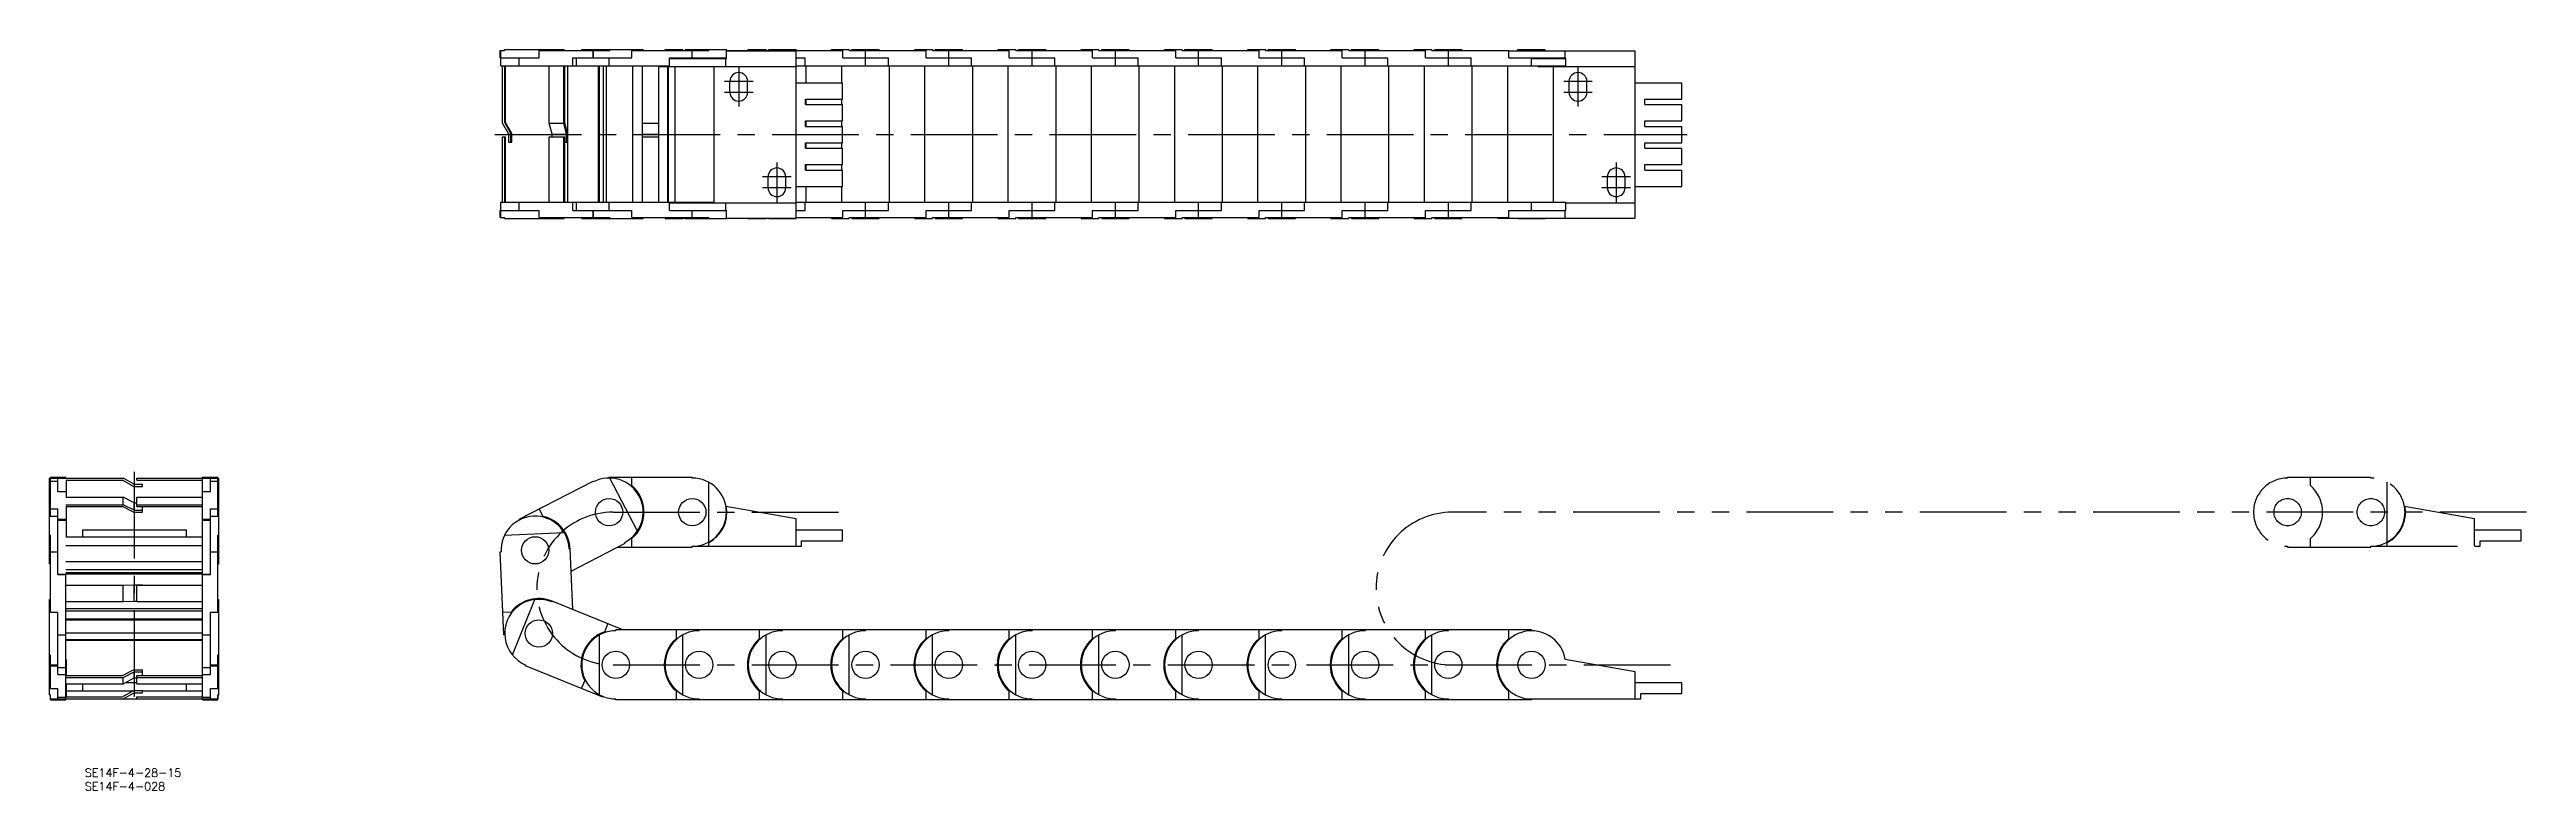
# Model space of a CAD drawing. Extents: x -31 to 876, y -34 to 238.
import ezdxf

# ---------------------------------------------------------------- set-up
doc = ezdxf.new("R2010")
doc.units = 0
doc.linetypes.add('CENTER', pattern=[50.8, 31.75, -6.35, 6.35, -6.35])
doc.linetypes.add('PHANTOM', pattern=[63.5, 31.75, -6.35, 6.35, -6.35, 6.35, -6.35])
doc.layers.get('0').update_dxf_attribs({"linetype": 'CONTINUOUS'})
doc.layers.add('CENTER', color=1, linetype='CENTER')
doc.styles.get("Standard").update_dxf_attribs({"font": 'txt.shx', "height": 3, "bigfont": 'bigfont.shx'})

msp = doc.modelspace()

# ---------------------------------------------------------------- linework, layer by layer
at = {"color": 7, "linetype": 'CONTINUOUS'}
for p, q in [((134.12, 235.09), (134.12, 237.69)), ((134.12, 237.69), (135.68, 237.69)), ((134.4, 232.09), (134.4, 237.69)), ((135.68, 237.69), (135.68, 238.09)), ((135.68, 238.09), (157.59, 238.09)), ((148.45, 235.09), (148.45, 237.69)), ((148.45, 237.69), (174.3, 237.69)), ((157.59, 237.69), (157.59, 238.09)), ((164, 237.69), (164, 238.09)), ((164, 238.09), (186.5, 238.09)), ((168.12, 235.09), (168.12, 237.69)), ((168.26, 235.09), (168.26, 237.69)), ((169, 237.69), (169, 238.09)), ((174.3, 237.69), (174.3, 238.09)), ((182.35, 235.09), (182.35, 237.69)), ((182.35, 237.69), (210.5, 237.69)), ((186.5, 237.69), (186.5, 238.09)), ((194.5, 237.69), (194.5, 238.09)), ((194.5, 238.09), (201, 238.09)), ((201, 237.69), (201, 238.09)), ((202, 237.69), (202, 238.09)), ((202, 238.09), (217, 238.09)), ((204.5, 235.09), (204.5, 237.69)), ((210.5, 237.69), (210.5, 238.09)), ((217, 235.08), (217, 238.09)), ((217, 237.69), (229.15, 237.69)), ((217, 237.56), (217.04, 237.56)), ((217.04, 234.74), (217.04, 237.56)), ((217.04, 237.56), (242.5, 237.56)), ((225, 237.69), (225, 238.09)), ((225, 238.09), (231.5, 238.09)), ((229.15, 237.56), (229.15, 237.69)), ((231.5, 237.69), (231.5, 238.09)), ((231.5, 237.69), (259.65, 237.69)), ((232.5, 237.69), (232.5, 238.09)), ((232.5, 238.09), (242.5, 238.09)), ((237.5, 237.56), (237.5, 237.69)), ((242.5, 176.09), (242.5, 238.09)), ((255.5, 237.69), (255.5, 238.09)), ((255.5, 238.09), (262, 238.09)), ((259.65, 235.09), (259.65, 237.69)), ((262, 237.69), (262, 238.09)), ((262, 237.69), (290.15, 237.69)), ((263, 237.69), (263, 238.09)), ((263, 238.09), (273, 238.09)), ((268, 232.09), (268, 237.69)), ((273, 237.69), (273, 238.09)), ((286, 237.69), (286, 238.09)), ((286, 238.09), (292.5, 238.09)), ((290.15, 235.09), (290.15, 237.69)), ((292.5, 237.69), (292.5, 238.09)), ((292.5, 237.69), (320.65, 237.69)), ((293.5, 237.69), (293.5, 238.09)), ((293.5, 238.09), (303.5, 238.09)), ((298.5, 232.09), (298.5, 237.69)), ((303.5, 237.69), (303.5, 238.09)), ((316.5, 237.69), (316.5, 238.09)), ((316.5, 238.09), (323, 238.09)), ((320.65, 235.09), (320.65, 237.69)), ((323, 237.69), (323, 238.09)), ((323, 237.69), (351.15, 237.69)), ((324, 237.69), (324, 238.09)), ((324, 238.09), (334, 238.09)), ((329, 232.09), (329, 237.69)), ((334, 237.69), (334, 238.09)), ((347, 237.69), (347, 238.09)), ((347, 238.09), (353.5, 238.09)), ((351.15, 235.09), (351.15, 237.69)), ((353.5, 237.69), (353.5, 238.09)), ((353.5, 237.69), (381.65, 237.69)), ((354.5, 237.69), (354.5, 238.09)), ((354.5, 238.09), (364.5, 238.09)), ((359.5, 232.09), (359.5, 237.69)), ((364.5, 237.69), (364.5, 238.09)), ((377.5, 237.69), (377.5, 238.09)), ((377.5, 238.09), (384, 238.09)), ((381.65, 235.09), (381.65, 237.69)), ((384, 237.69), (384, 238.09)), ((384, 237.69), (412.15, 237.69)), ((385, 237.69), (385, 238.09)), ((385, 238.09), (395, 238.09)), ((390, 232.09), (390, 237.69)), ((395, 237.69), (395, 238.09)), ((408, 237.69), (408, 238.09)), ((408, 238.09), (414.5, 238.09)), ((412.15, 235.09), (412.15, 237.69)), ((414.5, 237.69), (414.5, 238.09)), ((414.5, 237.69), (442.65, 237.69)), ((415.5, 237.69), (415.5, 238.09)), ((415.5, 238.09), (425.5, 238.09)), ((420.5, 232.09), (420.5, 237.69)), ((425.5, 237.69), (425.5, 238.09)), ((438.5, 237.69), (438.5, 238.09)), ((438.5, 238.09), (445, 238.09)), ((442.65, 235.09), (442.65, 237.69)), ((445, 237.69), (445, 238.09)), ((445, 237.69), (473.15, 237.69)), ((446, 237.69), (446, 238.09)), ((446, 238.09), (456, 238.09)), ((451, 232.09), (451, 237.69)), ((456, 237.69), (456, 238.09)), ((469, 237.69), (469, 238.09)), ((469, 238.09), (475.5, 238.09)), ((473.15, 235.09), (473.15, 237.69)), ((475.5, 237.69), (475.5, 238.09)), ((475.5, 237.69), (503.65, 237.69)), ((476.5, 237.69), (476.5, 238.09)), ((476.5, 238.09), (486.5, 238.09)), ((481.5, 232.09), (481.5, 237.69)), ((486.5, 237.69), (486.5, 238.09)), ((503.65, 235.09), (503.65, 237.69)), ((503.65, 237.56), (550, 237.56)), ((507, 237.56), (507, 238.09)), ((507, 238.09), (517, 238.09)), ((517, 237.56), (517, 238.09)), ((524.33, 234.74), (524.33, 237.56)), ((550, 176.26), (550, 237.56)), ((134.12, 235.09), (148.45, 235.09)), ((134.4, 232.09), (134.4, 235.09)), ((134.4, 232.09), (196.15, 232.09)), ((134.96, 211.09), (134.96, 232.09)), ((135.76, 211.3), (135.76, 232.09)), ((136.03, 211.3), (136.03, 232.09)), ((141.03, 232.09), (141.03, 235.09)), ((141.03, 232.09), (160.71, 232.09)), ((141.03, 232.09), (160.71, 232.09)), ((152.05, 211.09), (152.05, 232.09)), ((157.38, 211.09), (157.38, 232.09)), ((157.75, 211.3), (157.75, 232.09)), ((158.85, 182.09), (158.85, 232.09)), ((160.71, 232.09), (160.71, 235.09)), ((160.71, 235.09), (182.35, 235.09)), ((162.13, 232.09), (162.13, 235.08)), ((170.18, 182.09), (170.18, 232.09)), ((170.51, 182.09), (170.51, 232.09)), ((171.65, 235.08), (171.65, 235.09)), ((171.65, 235.08), (174, 235.08)), ((171.96, 182.09), (171.96, 232.09)), ((173.12, 182.09), (173.12, 232.09)), ((174, 232.09), (174, 235.09)), ((182.75, 182.09), (182.75, 232.09)), ((186.25, 182.09), (186.25, 232.09)), ((192.25, 182.09), (192.25, 232.09)), ((192.25, 231.91), (242.5, 231.91)), ((195.5, 182.09), (195.5, 231.91)), ((195.75, 182.09), (195.75, 231.91)), ((196.15, 232.09), (196.15, 235.09)), ((196.15, 235.09), (208.05, 235.09)), ((196.15, 234.74), (217.04, 234.74)), ((198.25, 182.09), (198.25, 231.91)), ((199.5, 234.74), (199.5, 235.09)), ((208.05, 235.08), (217, 235.08)), ((209.5, 234.74), (209.5, 235.08)), ((210.5, 234.74), (210.5, 235.08)), ((212.5, 181.91), (212.5, 231.91)), ((216.83, 231.91), (216.83, 234.74)), ((242.5, 235.09), (245.85, 235.09)), ((242.5, 232.09), (524.5, 232.09)), ((245.85, 232.09), (245.85, 235.09)), ((246.25, 225.91), (246.25, 232.09)), ((259.25, 225.91), (259.25, 232.09)), ((259.65, 235.09), (276.35, 235.09)), ((276.35, 232.09), (276.35, 235.09)), ((276.35, 232.09), (298.5, 232.09)), ((276.75, 182.09), (276.75, 232.09)), ((289.75, 182.09), (289.75, 232.09)), ((290.15, 235.09), (306.85, 235.09)), ((306.85, 232.09), (306.85, 235.09)), ((306.85, 232.09), (329, 232.09)), ((307.25, 182.09), (307.25, 232.09)), ((320.25, 182.09), (320.25, 232.09)), ((320.65, 235.09), (337.35, 235.09)), ((337.35, 232.09), (337.35, 235.09)), ((337.35, 232.09), (359.5, 232.09)), ((337.75, 182.09), (337.75, 232.09)), ((350.75, 182.09), (350.75, 232.09)), ((351.15, 235.09), (367.85, 235.09)), ((367.85, 232.09), (367.85, 235.09)), ((367.85, 232.09), (390, 232.09)), ((368.25, 182.09), (368.25, 232.09)), ((381.25, 182.09), (381.25, 232.09)), ((381.65, 235.09), (398.35, 235.09)), ((398.35, 232.09), (398.35, 235.09)), ((398.35, 232.09), (420.5, 232.09)), ((398.75, 182.09), (398.75, 232.09)), ((411.75, 182.09), (411.75, 232.09)), ((412.15, 235.09), (428.85, 235.09)), ((428.85, 232.09), (428.85, 235.09)), ((428.85, 232.09), (451, 232.09)), ((429.25, 182.09), (429.25, 232.09)), ((442.25, 182.09), (442.25, 232.09)), ((442.65, 235.09), (459.35, 235.09)), ((459.35, 232.09), (459.35, 235.09)), ((459.35, 232.09), (481.5, 232.09)), ((459.75, 182.09), (459.75, 232.09)), ((472.75, 182.09), (472.75, 232.09)), ((473.15, 235.09), (489.85, 235.09)), ((489.85, 232.09), (489.85, 235.09)), ((489.85, 232.09), (512, 232.09)), ((490.25, 182.09), (490.25, 232.09)), ((503.25, 182.09), (503.25, 232.09)), ((503.65, 235.09), (524.5, 235.09)), ((512, 232.09), (512, 235.09)), ((512, 234.74), (524.54, 234.74)), ((512, 232.09), (524.5, 232.09)), ((514.24, 231.91), (514.24, 232.09)), ((514.24, 231.91), (550, 231.91)), ((520, 182.09), (520, 231.91)), ((524.5, 232.09), (524.5, 234.74)), ((524.54, 231.91), (524.54, 234.74)), ((218.25, 222.41), (218.25, 226.41)), ((224.75, 222.41), (224.75, 226.41)), ((242.5, 225.91), (259.5, 225.91)), ((246, 217.91), (246, 219.91)), ((246, 219.91), (259.5, 219.91)), ((246, 217.91), (259.5, 217.91)), ((246.25, 217.91), (246.25, 219.91)), ((259.25, 217.91), (259.25, 219.91)), ((259.5, 219.91), (259.5, 225.91)), ((259.5, 211.91), (259.5, 217.91)), ((525.75, 222.41), (525.75, 226.41)), ((532.25, 222.41), (532.25, 226.41)), ((550, 225.91), (567, 225.91)), ((553.5, 217.91), (553.5, 219.91)), ((553.5, 219.91), (567, 219.91)), ((553.5, 217.91), (567, 217.91)), ((567, 219.91), (567, 225.91)), ((567, 211.91), (567, 217.91)), ((137.27, 207.09), (134.96, 211.09)), ((135.76, 211.3), (136.03, 211.3)), ((138.07, 207.3), (135.76, 211.3)), ((138.34, 207.3), (136.03, 211.3)), ((152.05, 211.09), (157.38, 211.09)), ((152.05, 211.09), (157.38, 211.09)), ((153.11, 207.09), (152.05, 211.09)), ((158.44, 207.09), (157.38, 211.09)), ((158.81, 207.3), (157.75, 211.3)), ((186.25, 211.09), (192.25, 211.09)), ((246, 209.91), (246, 211.91)), ((246, 211.91), (259.5, 211.91)), ((246, 209.91), (259.5, 209.91)), ((246.25, 209.91), (246.25, 211.91)), ((259.25, 209.91), (259.25, 211.91)), ((259.5, 203.91), (259.5, 209.91)), ((553.5, 209.91), (553.5, 211.91)), ((553.5, 211.91), (567, 211.91)), ((553.5, 209.91), (567, 209.91)), ((567, 203.91), (567, 209.91)), ((134.96, 182.09), (134.96, 206.09)), ((134.96, 206.09), (136.03, 206.09)), ((135.76, 182.09), (135.76, 206.09)), ((136.03, 182.09), (136.03, 206.09)), ((137.27, 204.09), (137.27, 207.09)), ((137.27, 204.09), (138.34, 204.09)), ((138.07, 204.09), (138.07, 207.3)), ((138.07, 207.3), (138.34, 207.3)), ((138.34, 204.09), (138.34, 207.3)), ((152.05, 182.09), (152.05, 206.09)), ((152.05, 206.09), (157.75, 206.09)), ((153.11, 206.09), (153.11, 207.09)), ((153.11, 207.09), (158.44, 207.09)), ((157.38, 182.09), (157.38, 206.09)), ((157.75, 182.09), (157.75, 206.09)), ((157.75, 204.09), (158.81, 204.09)), ((158.44, 204.09), (158.44, 207.09)), ((158.81, 204.09), (158.81, 207.3)), ((186.25, 207.09), (192.25, 207.09)), ((186.25, 206.09), (192.25, 206.09)), ((246, 201.91), (246, 203.91)), ((246, 203.91), (259.5, 203.91)), ((246, 201.91), (259.5, 201.91)), ((246.25, 201.91), (246.25, 203.91)), ((259.25, 201.91), (259.25, 203.91)), ((259.5, 195.91), (259.5, 201.91)), ((553.5, 201.91), (553.5, 203.91)), ((553.5, 203.91), (567, 203.91)), ((553.5, 201.91), (567, 201.91)), ((567, 195.91), (567, 201.91)), ((232.25, 187.41), (232.25, 191.41)), ((238.75, 187.41), (238.75, 191.41)), ((246, 193.91), (246, 195.91)), ((246, 195.91), (259.5, 195.91)), ((246, 193.91), (259.5, 193.91)), ((246.25, 193.91), (246.25, 195.91)), ((259.25, 193.91), (259.25, 195.91)), ((259.5, 187.91), (259.5, 193.91)), ((539.75, 187.41), (539.75, 191.41)), ((546.25, 187.41), (546.25, 191.41)), ((553.5, 193.91), (553.5, 195.91)), ((553.5, 195.91), (567, 195.91)), ((553.5, 193.91), (567, 193.91)), ((567, 187.91), (567, 193.91)), ((134.4, 176.49), (134.4, 182.09)), ((134.4, 182.09), (212.5, 182.09)), ((141.03, 179.09), (141.03, 182.09)), ((160.71, 179.09), (160.71, 182.09)), ((162.13, 179.09), (162.13, 182.09)), ((174, 179.09), (174, 182.09)), ((196.15, 179.09), (196.15, 182.09)), ((196.15, 181.91), (242.5, 181.91)), ((207, 181.91), (207, 182.09)), ((216.83, 179.09), (216.83, 181.91)), ((242.5, 187.91), (259.5, 187.91)), ((242.5, 182.09), (245.85, 182.09)), ((242.5, 182.09), (524.5, 182.09)), ((245.85, 179.09), (245.85, 182.09)), ((245.85, 182.09), (268, 182.09)), ((246.25, 182.09), (246.25, 187.91)), ((259.25, 182.09), (259.25, 187.91)), ((268, 176.49), (268, 182.09)), ((276.35, 179.09), (276.35, 182.09)), ((276.35, 182.09), (298.5, 182.09)), ((298.5, 176.49), (298.5, 182.09)), ((306.85, 179.09), (306.85, 182.09)), ((306.85, 182.09), (329, 182.09)), ((329, 176.49), (329, 182.09)), ((337.35, 179.09), (337.35, 182.09)), ((337.35, 182.09), (359.5, 182.09)), ((359.5, 176.49), (359.5, 182.09)), ((367.85, 179.09), (367.85, 182.09)), ((367.85, 182.09), (390, 182.09)), ((390, 176.49), (390, 182.09)), ((398.35, 179.09), (398.35, 182.09)), ((420.5, 176.49), (420.5, 182.09)), ((428.85, 179.09), (428.85, 182.09)), ((451, 176.49), (451, 182.09)), ((459.35, 179.09), (459.35, 182.09)), ((481.5, 176.49), (481.5, 182.09)), ((489.85, 179.09), (489.85, 182.09)), ((512, 179.09), (512, 182.09)), ((524.5, 179.09), (524.5, 182.09)), ((524.5, 181.91), (524.54, 181.91)), ((524.54, 179.09), (524.54, 181.91)), ((524.54, 181.91), (550, 181.91)), ((550, 187.91), (567, 187.91)), ((134.12, 176.49), (134.12, 179.09)), ((134.12, 179.09), (148.45, 179.09)), ((134.12, 176.49), (135.68, 176.49)), ((135.68, 176.09), (135.68, 176.49)), ((135.68, 176.09), (157.59, 176.09)), ((135.68, 176.09), (157.59, 176.09)), ((148.45, 176.49), (148.45, 179.09)), ((148.45, 176.49), (174.3, 176.49)), ((157.59, 176.09), (157.59, 176.49)), ((160.71, 179.09), (182.35, 179.09)), ((164, 176.09), (164, 176.49)), ((164, 176.09), (186.5, 176.09)), ((168.12, 176.49), (168.12, 179.09)), ((168.26, 176.49), (168.26, 179.09)), ((169, 176.09), (169, 176.49)), ((171.65, 179.09), (174, 179.09)), ((174.3, 176.09), (174.3, 176.49)), ((182.35, 176.49), (182.35, 179.09)), ((182.35, 176.49), (210.5, 176.49)), ((186.5, 176.09), (186.5, 176.49)), ((194.5, 176.09), (194.5, 176.49)), ((194.5, 176.09), (201, 176.09)), ((196.15, 179.09), (217.04, 179.09)), ((199.5, 176.26), (199.5, 176.49)), ((199.5, 176.26), (209.5, 176.26)), ((201, 176.09), (201, 176.26)), ((202, 176.09), (202, 176.26)), ((202, 176.09), (217, 176.09)), ((204.5, 176.49), (204.5, 179.09)), ((209.5, 176.26), (209.5, 176.49)), ((210.5, 176.09), (210.5, 176.49)), ((217, 176.09), (217, 179.09)), ((217, 176.26), (242.5, 176.26)), ((217.04, 176.26), (217.04, 179.09)), ((225, 176.09), (225, 176.26)), ((225, 176.09), (231.5, 176.09)), ((231.5, 176.09), (231.5, 176.26)), ((232.5, 176.09), (232.5, 176.26)), ((232.5, 176.09), (242.5, 176.09)), ((242.5, 179.09), (245.85, 179.09)), ((242.5, 176.49), (259.65, 176.49)), ((255.5, 176.09), (255.5, 176.49)), ((255.5, 176.09), (262, 176.09)), ((259.65, 176.49), (259.65, 179.09)), ((259.65, 179.09), (276.35, 179.09)), ((262, 176.09), (262, 176.49)), ((262, 176.49), (290.15, 176.49)), ((263, 176.09), (263, 176.49)), ((263, 176.09), (273, 176.09)), ((273, 176.09), (273, 176.49)), ((286, 176.09), (286, 176.49)), ((286, 176.09), (292.5, 176.09)), ((290.15, 176.49), (290.15, 179.09)), ((290.15, 179.09), (306.85, 179.09)), ((292.5, 176.09), (292.5, 176.49)), ((292.5, 176.49), (320.65, 176.49)), ((293.5, 176.09), (293.5, 176.49)), ((293.5, 176.09), (303.5, 176.09)), ((303.5, 176.09), (303.5, 176.49)), ((316.5, 176.09), (316.5, 176.49)), ((316.5, 176.09), (323, 176.09)), ((320.65, 176.49), (320.65, 179.09)), ((320.65, 179.09), (337.35, 179.09)), ((323, 176.09), (323, 176.49)), ((323, 176.49), (351.15, 176.49)), ((324, 176.09), (324, 176.49)), ((324, 176.09), (334, 176.09)), ((334, 176.09), (334, 176.49)), ((347, 176.09), (347, 176.49)), ((347, 176.09), (353.5, 176.09)), ((351.15, 176.49), (351.15, 179.09)), ((351.15, 179.09), (367.85, 179.09)), ((353.5, 176.09), (353.5, 176.49)), ((353.5, 176.49), (381.65, 176.49)), ((354.5, 176.09), (354.5, 176.49)), ((354.5, 176.09), (364.5, 176.09)), ((364.5, 176.09), (364.5, 176.49)), ((377.5, 176.09), (377.5, 176.49)), ((377.5, 176.09), (384, 176.09)), ((381.65, 176.49), (381.65, 179.09)), ((381.65, 179.09), (398.35, 179.09)), ((384, 176.09), (384, 176.49)), ((384, 176.49), (412.15, 176.49)), ((385, 176.09), (385, 176.49)), ((385, 176.09), (395, 176.09)), ((395, 176.09), (395, 176.49)), ((408, 176.09), (408, 176.49)), ((408, 176.09), (414.5, 176.09)), ((412.15, 176.49), (412.15, 179.09)), ((412.15, 179.09), (428.85, 179.09)), ((414.5, 176.09), (414.5, 176.49)), ((414.5, 176.49), (442.65, 176.49)), ((415.5, 176.09), (415.5, 176.49)), ((415.5, 176.09), (425.5, 176.09)), ((425.5, 176.09), (425.5, 176.49)), ((438.5, 176.09), (438.5, 176.49)), ((438.5, 176.09), (445, 176.09)), ((442.65, 176.49), (442.65, 179.09)), ((442.65, 179.09), (459.35, 179.09)), ((445, 176.09), (445, 176.49)), ((445, 176.49), (473.15, 176.49)), ((446, 176.09), (446, 176.49)), ((446, 176.09), (456, 176.09)), ((456, 176.09), (456, 176.49)), ((469, 176.09), (469, 176.49)), ((469, 176.09), (475.5, 176.09)), ((473.15, 176.49), (473.15, 179.09)), ((473.15, 179.09), (489.85, 179.09)), ((475.5, 176.09), (475.5, 176.49)), ((475.5, 176.49), (503.65, 176.49)), ((476.5, 176.09), (476.5, 176.49)), ((476.5, 176.09), (486.5, 176.09)), ((486.5, 176.09), (486.5, 176.49)), ((499.5, 176.26), (499.5, 176.49)), ((499.5, 176.26), (550, 176.26)), ((503.65, 176.49), (503.65, 179.09)), ((503.65, 179.09), (524.54, 179.09)), ((507, 176.09), (507, 176.26)), ((507, 176.09), (517, 176.09)), ((517, 176.09), (517, 176.26)), ((524.33, 176.26), (524.33, 179.09)), ((-31, 49.5), (-31, 81)), ((-31, 81), (-30.6, 81)), ((-31, 73.5), (-30.6, 73.5)), ((-30.6, 67), (-30.6, 81.3)), ((-30.6, 81.3), (-25, 81.3)), ((-30.6, 81), (-4, 81)), ((-30.6, 79.87), (-28, 79.87)), ((-28, 76.04), (-28, 81.3)), ((-28, 76.04), (-25, 76.04)), ((-25, 80.2), (-4.21, 80.2)), ((-25, 73.98), (-4, 73.98)), ((-24.83, 73.98), (-24.83, 80.2)), ((-0.21, 77.89), (-4.21, 80.2)), ((0, 78.69), (-4, 81)), ((-4, 71.23), (-4, 73.98)), ((0, 71.93), (-4, 73.98)), ((-0.21, 77.89), (3, 77.89)), ((0, 78.69), (3, 78.69)), ((1, 80.2), (1, 81)), ((1, 81), (30.6, 81)), ((1, 80.2), (25, 80.2)), ((1, 70.52), (1, 73.98)), ((1, 73.98), (25, 73.98)), ((3, 77.89), (3, 78.69)), ((25, -0.3), (25, 81.3)), ((25, 81.3), (30.6, 81.3)), ((25, 76.04), (28, 76.04)), ((28, 76.04), (28, 81.3)), ((28, 79.87), (30.6, 79.87)), ((30.6, 67), (30.6, 81.3)), ((30.6, 81), (31, 81)), ((30.6, 81), (31, 81)), ((30.6, 73.5), (31, 73.5)), ((31, 49.5), (31, 81)), ((31, 73.5), (31, 81)), ((141.03, 65.87), (168.12, 79.87)), ((168.26, 79.61), (168.12, 79.87)), ((174, 81.3), (204.5, 81.3)), ((174, 81), (174, 81.3)), ((184.36, 61.51), (174.3, 81)), ((182.35, 78.2), (182.35, 81.3)), ((204.5, 81), (204.5, 81.3)), ((210.5, 57.53), (210.5, 79.47)), ((-31, 67), (-28, 67)), ((-30.6, 69.7), (-28, 69.7)), ((-28, 45.59), (-28, 69.7)), ((-28, 65.87), (-25, 65.87)), ((-28, 65.6), (-25, 65.6)), ((-25, 71.23), (-4, 71.23)), ((-25, 70.52), (-4.21, 70.52)), ((-25, 65.6), (-25, 65.87)), ((-25, 65.6), (-25, 65.87)), ((-24.83, 59.4), (-24.83, 70.52)), ((-0.21, 68.47), (-4.21, 70.52)), ((0, 69.18), (-4, 71.23)), ((-0.21, 68.47), (3, 68.47)), ((0, 69.18), (0, 71.93)), ((0, 71.93), (1, 71.93)), ((0, 69.18), (3, 69.18)), ((1, 71.23), (25, 71.23)), ((1, 70.52), (25, 70.52)), ((3, 68.47), (3, 70.52)), ((25, 65.87), (28, 65.87)), ((25, 65.6), (28, 65.6)), ((27.99, 57.51), (27.99, 67)), ((28, 45.59), (28, 69.7)), ((28, 69.7), (30.6, 69.7)), ((28, 67), (31, 67)), ((31, 60), (31, 67)), ((141.17, 65.6), (141.03, 65.87)), ((149.87, 66.95), (148.45, 69.7)), ((242.5, 66), (216.83, 70.53)), ((242.5, 56), (242.5, 66)), ((-31, 63.5), (-31, 63.5)), ((-31, 60), (-30.6, 60)), ((-31, 59.5), (-30.6, 59.5)), ((-30.6, 31.8), (-30.6, 60)), ((-25, 59.4), (25, 59.4)), ((-25, 56.28), (25, 56.28)), ((-18.83, 59.4), (-18.83, 62)), ((-18.83, 62), (19.18, 62)), ((19.18, 59.4), (19.18, 62)), ((27.99, 57.51), (28, 57.51)), ((30.6, 31.8), (30.6, 60)), ((30.6, 60), (31, 60)), ((30.6, 59.5), (31, 59.5)), ((135.68, 60), (157.59, 60.98)), ((159.39, 55.06), (159.69, 55.07)), ((160.69, 32.78), (159.69, 55.07)), ((160.06, 46.89), (179.88, 57.13)), ((177.11, 55.7), (204.5, 55.7)), ((179.88, 57.13), (179.74, 57.39)), ((182.35, 55.7), (182.35, 58.8)), ((204.5, 56), (244.5, 56)), ((204.5, 55.7), (204.5, 56)), ((210.5, 56), (210.5, 57.31)), ((242.5, 62), (259.5, 62)), ((244.5, 56), (244.5, 58)), ((244.5, 58), (259.5, 58)), ((259.5, 58), (259.5, 62)), ((-31, 49.5), (-30.6, 49.5)), ((-30.6, 53.93), (-28, 53.93)), ((-28, 45.59), (-25, 45.59)), ((-27.99, 45.73), (-25, 45.73)), ((-25, 50.43), (25, 50.43)), ((-25, 47.41), (25, 47.41)), ((-25, 46.32), (25, 46.32)), ((-25, 46.18), (25, 46.18)), ((-25, 45.91), (25, 45.91)), ((-25, -0.3), (-25, 45.59)), ((25, 45.73), (27.99, 45.73)), ((25, 45.59), (28, 45.59)), ((28, 53.94), (30.6, 53.94)), ((30.6, 49.5), (31, 49.5)), ((134.12, 53.93), (134.42, 53.94)), ((135.48, 23.46), (134.12, 53.93)), ((160.2, 46.96), (160.04, 47.27)), ((-31, 1.53), (-31, 36.45)), ((-31, 36.45), (-30.6, 36.45)), ((-25, 41.74), (-4.21, 41.74)), ((-25, 41.7), (-4, 41.7)), ((-4.21, 41.74), (-0.21, 41.84)), ((-4, 41.7), (0, 41.81)), ((-4, 35.71), (-4, 41.7)), ((-0.21, 41.84), (3, 41.84)), ((0, 35.81), (0, 41.81)), ((0, 41.81), (3, 41.81)), ((1, 41.74), (25, 41.74)), ((1, 35.71), (1, 41.7)), ((1, 41.7), (25, 41.7)), ((3, 41.74), (3, 41.84)), ((30.6, 36.45), (31, 36.45)), ((31, 1.53), (31, 36.45)), ((138.56, 16.15), (146.85, 36.45)), ((-31, 29.03), (-31, 29.03)), ((-31, 29.03), (-31, 29.03)), ((-30.6, 31.8), (-28, 31.8)), ((-28, 9.02), (-28, 31.8)), ((-25, 35.71), (-4, 35.71)), ((-25, 33.18), (25, 33.18)), ((-25, 32.29), (25, 32.29)), ((-25, 29.37), (25, 29.37)), ((-25, 29.05), (25, 29.05)), ((-4, 35.71), (0, 35.81)), ((0, 35.81), (1, 35.81)), ((1, 35.71), (25, 35.71)), ((28, 9.02), (28, 31.8)), ((28, 31.8), (30.6, 31.8)), ((135.1, 31.8), (138.2, 31.94)), ((152.99, 35.6), (153.1, 35.88)), ((179.01, 25.3), (153.1, 35.88)), ((160.33, 32.93), (160.68, 32.94)), ((172.44, 24.64), (173.61, 27.51)), ((-28, 23.46), (-25, 23.46)), ((-25, 24.23), (25, 24.23)), ((-25, 21.84), (25, 21.84)), ((-25, 21.6), (25, 21.6)), ((25, 23.46), (28, 23.46)), ((27.99, 14.28), (27.99, 23.47)), ((27.99, 14.28), (27.99, 23.46)), ((135.48, 23.46), (135.78, 23.47)), ((170.5, 1.53), (170.5, 23.47)), ((512, 25.3), (176.5, 25.3)), ((176.5, 25), (176.5, 25.3)), ((198.65, 22.2), (198.65, 25.3)), ((201, 1.53), (201, 23.47)), ((207, 25), (207, 25.3)), ((229.15, 22.2), (229.15, 25.3)), ((231.5, 1.53), (231.5, 23.47)), ((237.5, 25), (237.5, 25.3)), ((259.65, 22.2), (259.65, 25.3)), ((262, 1.53), (262, 23.47)), ((268, 25), (268, 25.3)), ((290.15, 22.2), (290.15, 25.3)), ((292.5, 1.53), (292.5, 23.47)), ((298.5, 25), (298.5, 25.3)), ((320.65, 22.2), (320.65, 25.3)), ((323, 1.53), (323, 23.47)), ((329, 25), (329, 25.3)), ((351.15, 22.2), (351.15, 25.3)), ((353.5, 1.53), (353.5, 23.47)), ((359.5, 25), (359.5, 25.3)), ((381.65, 22.2), (381.65, 25.3)), ((384, 1.53), (384, 23.47)), ((390, 25), (390, 25.3)), ((412.15, 22.2), (412.15, 25.3)), ((414.5, 1.53), (414.5, 23.47)), ((420.5, 25), (420.5, 25.3)), ((442.65, 22.2), (442.65, 25.3)), ((445, 1.53), (445, 23.47)), ((451, 25), (451, 25.3)), ((473.15, 22.2), (473.15, 25.3)), ((475.5, 1.53), (475.5, 23.47)), ((481.5, 25), (481.5, 25.3)), ((503.65, 22.2), (503.65, 25.3)), ((512, 25), (512, 25.3)), ((-31, 17.5), (-31, 17.5)), ((-31, 16.15), (-30.6, 16.15)), ((-30.6, 3.81), (-30.6, 16.15)), ((-30.6, 12.46), (-28, 12.46)), ((-30.6, 12.18), (-28, 12.18)), ((-28, 11.53), (-25, 11.53)), ((-25, 14.49), (-24.83, 14.49)), ((-24.83, 8.57), (-24.83, 14.49)), ((-4.21, 8.57), (-0.21, 10.71)), ((-4, 7.83), (0, 9.96)), ((-0.21, 10.71), (3, 10.71)), ((0, 7.7), (0, 9.96)), ((0, 7.7), (0, 9.96)), ((0, 9.96), (3, 9.96)), ((3, 8.57), (3, 10.71)), ((25, 11.53), (28, 11.53)), ((28, 12.46), (30.6, 12.46)), ((28, 12.18), (30.6, 12.18)), ((30.6, 3.81), (30.6, 16.15)), ((30.6, 16.15), (31, 16.15)), ((143.42, 12.18), (143.54, 12.46)), ((171.66, 0.65), (143.42, 12.18)), ((550, 10), (524.33, 14.53)), ((550, 0), (550, 10)), ((-31, 7.5), (-31, 7.5)), ((-31, 1.53), (-30.6, 1.53)), ((-30.6, 3.81), (-28, 3.81)), ((-30.6, -0.3), (-30.6, 1.53)), ((-30.6, 0), (30.82, 0)), ((-28, 9.02), (-25, 9.02)), ((-28, -0.3), (-28, 3.81)), ((-28, 0.65), (-25, 0.65)), ((-25, 8.57), (-4.21, 8.57)), ((-25, 7.83), (-4, 7.83)), ((-25, 5.56), (-4, 5.56)), ((-25, 0.8), (-4.21, 0.8)), ((-24.83, 0.8), (-24.83, 5.56)), ((-24.83, 3), (-0.4, 3)), ((-18.83, 3), (-18.83, 5.56)), ((-4.21, 0.8), (-0.21, 3.11)), ((-4, 5.56), (-4, 7.83)), ((-4, 5.56), (-4, 7.83)), ((-4, 5.56), (0, 7.7)), ((-4, 0), (0, 2.31)), ((-3.17, 6), (1, 6)), ((-0.21, 3.11), (3, 3.11)), ((0, 7.7), (1, 7.7)), ((0, 2.31), (3, 2.31)), ((1, 5.56), (1, 8.57)), ((1, 8.57), (25, 8.57)), ((1, 7.83), (25, 7.83)), ((1, 5.56), (25, 5.56)), ((1, 0), (1, 0.8)), ((1, 0.8), (25, 0.8)), ((3, 2.31), (3, 3.11)), ((3, 3), (25, 3)), ((19.18, 3), (19.18, 5.56)), ((25, 9.02), (28, 9.02)), ((25, 0.65), (28, 0.65)), ((25, 0.65), (28, 0.65)), ((25, 0), (28, 0)), ((28, -0.3), (28, 3.81)), ((28, 3.81), (30.6, 3.81)), ((30.6, -0.3), (30.6, 1.53)), ((30.6, 1.53), (31, 1.53)), ((30.82, 0), (30.82, 1.53)), ((163.93, 3.81), (165.1, 6.68)), ((171.66, 0.65), (171.77, 0.93)), ((176.5, -0.3), (176.5, 0)), ((198.65, -0.3), (198.65, 2.8)), ((207, -0.3), (207, 0)), ((229.15, -0.3), (229.15, 2.8)), ((237.5, -0.3), (237.5, 0)), ((259.65, -0.3), (259.65, 2.8)), ((268, -0.3), (268, 0)), ((290.15, -0.3), (290.15, 2.8)), ((298.5, -0.3), (298.5, 0)), ((320.65, -0.3), (320.65, 2.8)), ((329, -0.3), (329, 0)), ((351.15, -0.3), (351.15, 2.8)), ((359.5, -0.3), (359.5, 0)), ((381.65, -0.3), (381.65, 2.8)), ((390, -0.3), (390, 0)), ((412.15, -0.3), (412.15, 2.8)), ((420.5, -0.3), (420.5, 0)), ((442.65, -0.3), (442.65, 2.8)), ((451, -0.3), (451, 0)), ((473.15, -0.3), (473.15, 2.8)), ((481.5, -0.3), (481.5, 0)), ((503.65, -0.3), (503.65, 2.8)), ((512, 0), (552, 0)), ((512, -0.3), (512, 0)), ((550, 6), (567, 6)), ((552, 2), (567, 2)), ((552, 0), (552, 2)), ((567, 2), (567, 6)), ((-30.6, -0.3), (-25, -0.3)), ((25, -0.3), (30.6, -0.3)), ((512, -0.3), (176.5, -0.3))]:
    msp.add_line(p, q, dxfattribs=at)
at = {"color": 3, "linetype": 'PHANTOM'}
for p, q in [((789, 81.3), (819.5, 81.3)), ((789, 81), (789, 81.3)), ((797.35, 78.2), (797.35, 81.3)), ((819.5, 81), (819.5, 81.3)), ((825.5, 57.53), (825.5, 79.47)), ((876.5, 68.5), (483.03, 68.5)), ((857.5, 66), (831.83, 70.53)), ((857.5, 56), (857.5, 66)), ((789, 56), (789, 55.7)), ((789, 55.7), (819.5, 55.7)), ((797.35, 55.7), (797.35, 58.8)), ((819.5, 56), (859.5, 56)), ((819.5, 55.7), (819.5, 56)), ((825.5, 56), (825.5, 57.31)), ((857.5, 62), (874.5, 62)), ((859.5, 58), (874.5, 58)), ((859.5, 56), (859.5, 58)), ((874.5, 58), (874.5, 62))]:
    msp.add_line(p, q, dxfattribs=at)
at = {"color": 7, "linetype": 'CONTINUOUS'}
for centre in [(174, 68.5), (204.5, 68.5), (146.9, 54.5), (148.26, 24.03), (176.5, 12.5), (207, 12.5), (237.5, 12.5), (268, 12.5), (298.5, 12.5), (329, 12.5), (359.5, 12.5), (390, 12.5), (420.5, 12.5), (451, 12.5), (481.5, 12.5), (512, 12.5)]:
    msp.add_circle(centre, 5, dxfattribs=at)
at = {"color": 3, "linetype": 'PHANTOM'}
for centre in [(789, 68.5), (819.5, 68.5)]:
    msp.add_circle(centre, 5, dxfattribs=at)
at = {"color": 7, "linetype": 'CONTINUOUS'}
for centre, radius, start, end in [((221.5, 226.41), 3.25, 0.00045, 179.99955), ((529, 226.41), 3.25, 0.00045, 179.99955), ((221.5, 222.41), 3.25, 180.00045, 359.99955), ((529, 222.41), 3.25, 180.00045, 359.99955), ((235.5, 191.41), 3.25, 0.00045, 179.99955), ((543, 191.41), 3.25, 0.00045, 179.99955), ((235.5, 187.41), 3.25, 180.00045, 359.99955), ((543, 187.41), 3.25, 180.00045, 359.99955), ((174, 68.5), 12.5, 297.32427, 117.32427), ((174, 68.5), 12.8, 310.71857, 49.28142), ((204.5, 68.5), 12.5, 270, 90), ((146.9, 54.5), 12.5, 2.55615, 182.55615), ((146.9, 54.5), 12.8, 1.43979, 76.60578), ((204.5, 68.5), 12.7, 298.19286, 9.00905), ((148.26, 24.03), 12.5, 67.78797, 247.78804), ((148.26, 24.03), 12.8, 67.788, 141.83761), ((176.5, 12.5), 12.8, 108.50659, 207.06948), ((176.5, 12.5), 12.5, 90, 270), ((207, 12.5), 12.8, 130.71857, 229.28145), ((207, 12.5), 12.5, 90, 270), ((237.5, 12.5), 12.8, 130.71857, 229.28145), ((237.5, 12.5), 12.5, 90, 270), ((268, 12.5), 12.8, 130.71857, 229.28145), ((268, 12.5), 12.5, 90, 270), ((298.5, 12.5), 12.8, 130.71857, 229.28145), ((298.5, 12.5), 12.5, 90, 270), ((329, 12.5), 12.8, 130.71857, 229.28145), ((329, 12.5), 12.5, 90, 270), ((359.5, 12.5), 12.8, 130.71857, 229.28145), ((359.5, 12.5), 12.5, 90, 270), ((390, 12.5), 12.8, 130.71857, 229.28145), ((390, 12.5), 12.5, 90, 270), ((420.5, 12.5), 12.8, 130.71854, 229.28145), ((420.5, 12.5), 12.5, 90, 270), ((451, 12.5), 12.8, 130.71854, 229.28145), ((451, 12.5), 12.5, 90, 270), ((481.5, 12.5), 12.8, 130.71854, 229.28145), ((481.5, 12.5), 12.5, 90, 270), ((512, 12.5), 12.8, 130.71855, 229.28145), ((512, 12.5), 12.5, 9.32518, 270)]:
    msp.add_arc(centre, radius, start, end, dxfattribs=at)
at = {"color": 3, "linetype": 'PHANTOM'}
for centre, radius, start, end in [((789, 68.5), 12.5, 90, 270), ((789, 68.5), 12.8, 310.71854, 49.28146), ((819.5, 68.5), 12.5, 270, 90), ((483.03, 40.5), 28, 90, 270), ((819.5, 68.5), 12.7, 298.19287, 9.00902)]:
    msp.add_arc(centre, radius, start, end, dxfattribs=at)
at = {"layer": 'CENTER', "color": 1, "linetype": 'CENTER'}
for p, q in [((221.5, 231.66), (221.5, 217.16)), ((529, 231.66), (529, 217.16)), ((226.75, 226.41), (216.25, 226.41)), ((216.25, 222.41), (226.75, 222.41)), ((534.25, 226.41), (523.75, 226.41)), ((523.75, 222.41), (534.25, 222.41)), ((132.12, 206.91), (569, 206.91)), ((240.75, 191.41), (230.25, 191.41)), ((235.5, 196.66), (235.5, 182.16)), ((548.25, 191.41), (537.75, 191.41)), ((543, 196.66), (543, 182.16)), ((240.75, 187.41), (230.25, 187.41)), ((548.25, 187.41), (537.75, 187.41)), ((0, 83.3), (0, -2.3)), ((175.53, 68.5), (261.5, 68.5)), ((175.53, 12.5), (569, 12.5))]:
    msp.add_line(p, q, dxfattribs=at)
msp.add_arc((175.53, 40.5), 28, 90, 270, dxfattribs=at)

# ---------------------------------------------------------------- texts
at = {"color": 7, "linetype": 'CONTINUOUS'}
for s, p in [('SE14F-4-28-15', (-18.09, -28.54)), ('SE14F-4-028', (-18.09, -33.54))]:
    msp.add_text(s, height=3, dxfattribs=at).set_placement(p)

doc.saveas('drawing.dxf')
